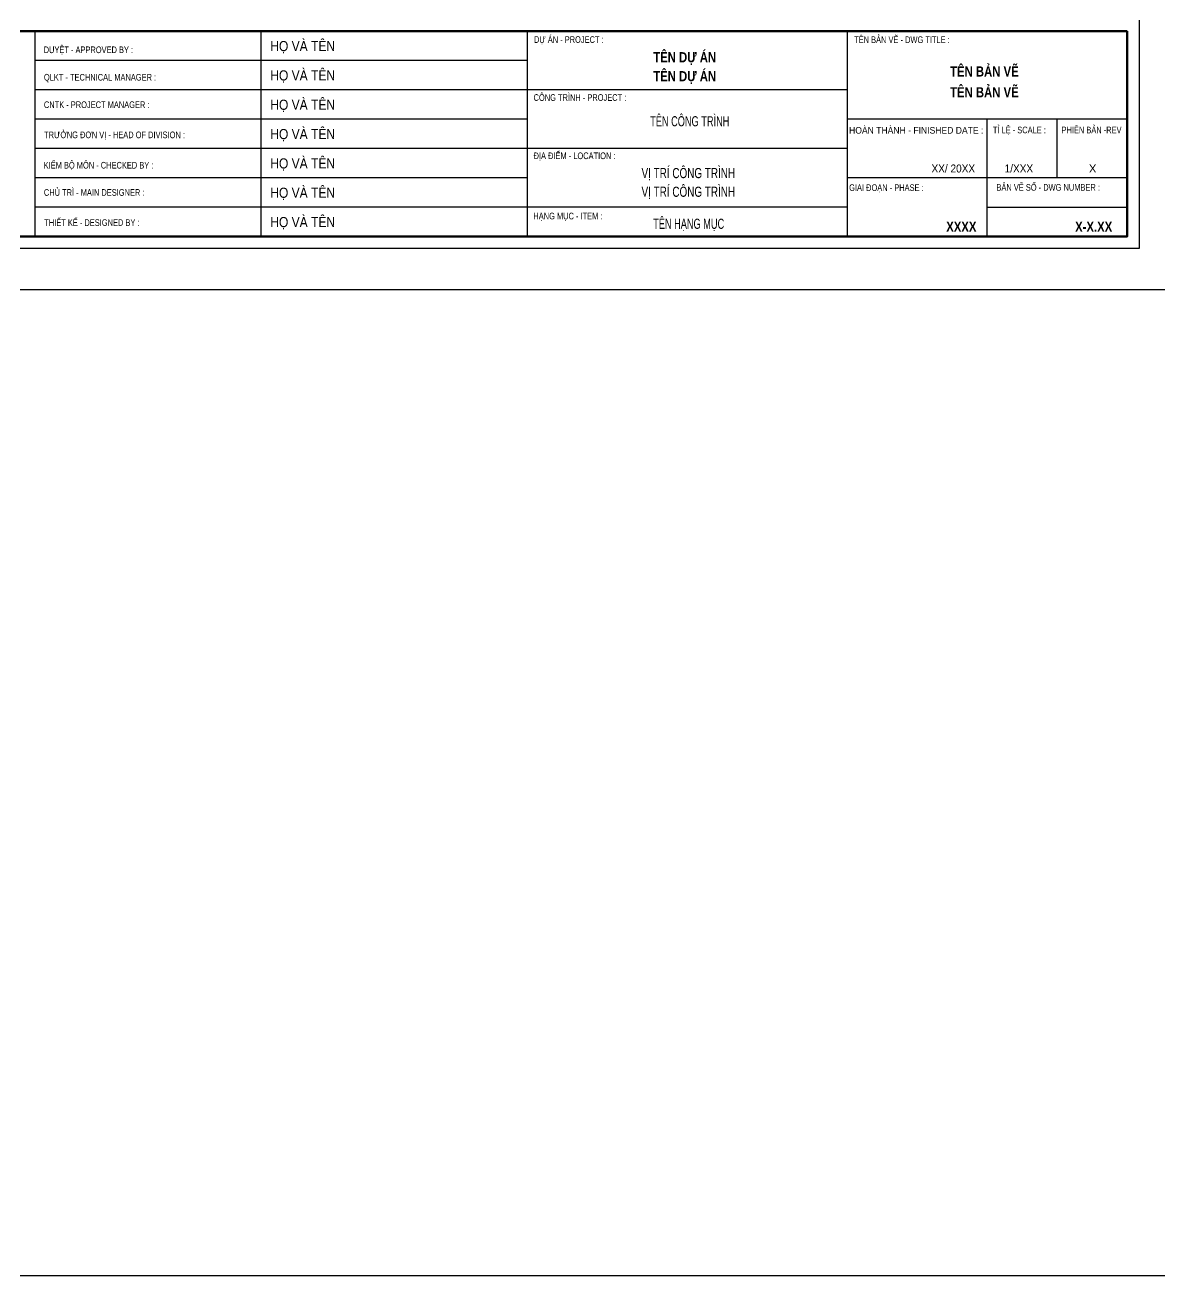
# Model space of a CAD drawing. Header units: millimetres. Extents: x 44 to 16922, y -171 to 5129.
# Drawn here: x 5825.9 to 6251.5, y 1440.9 to 1910 of the extents above; entities that cross this region are included whole.
import ezdxf
from ezdxf.enums import TextEntityAlignment as Align

# ---------------------------------------------------------------- set-up
doc = ezdxf.new("R2010")
doc.units = ezdxf.units.MM
doc.layers.add('CDC -TEXT KHUNG', color=7, linetype='Continuous', lineweight=15)
doc.layers.add('CDC-KHUNGTEN', color=7, linetype='Continuous')
doc.styles.add('Arial', font='arial.ttf', dxfattribs={"width": 0.9, "height": 525})
doc.styles.add('Arial_B_3', font='arialbd.ttf', dxfattribs={"width": 0.75, "height": 3})
doc.styles.add('KT CDC', font='arial.ttf', dxfattribs={"width": 0.85, "height": 200})

msp = doc.modelspace()

# ---------------------------------------------------------------- linework, layer by layer
msp.add_lwpolyline([(4917.03, 3740.45), (8533.52, 3740.45), (8533.52, 1440.89), (4917.03, 1440.89)], close=True)
at = {"layer": 'CDC-KHUNGTEN', "color": 255, "lineweight": 60}
msp.add_line((6239.25, 1907.74), (5120.75, 1907.74), dxfattribs=at)
at = {"layer": 'CDC-KHUNGTEN', "lineweight": 25}
for p, q in [((5829.59, 1907.74), (5829.59, 1830.74)), ((6014.25, 1907.74), (6014.25, 1830.74)), ((6134.25, 1907.74), (6134.25, 1830.74)), ((6014.25, 1896.74), (5829.59, 1896.74)), ((6014.25, 1885.74), (5829.59, 1885.74)), ((6134.25, 1885.74), (6014.25, 1885.74)), ((6014.25, 1874.74), (5829.59, 1874.74)), ((6239.25, 1874.74), (6134.25, 1874.74)), ((6186.75, 1830.74), (6186.75, 1874.74)), ((6213, 1852.74), (6213, 1874.74)), ((6014.25, 1863.74), (5829.59, 1863.74)), ((6134.25, 1863.74), (6014.25, 1863.74)), ((6014.25, 1852.74), (5829.59, 1852.74)), ((6239.25, 1852.74), (6134.25, 1852.74)), ((6014.25, 1841.74), (5829.59, 1841.74)), ((6134.25, 1841.74), (6014.25, 1841.74)), ((6186.98, 1841.74), (6239.25, 1841.74))]:
    msp.add_line(p, q, dxfattribs=at)
at = {"layer": 'CDC-KHUNGTEN'}
msp.add_line((5914.35, 1907.74), (5914.35, 1830.74), dxfattribs=at)
at = {"layer": 'CDC-KHUNGTEN', "color": 8}
msp.add_lwpolyline([(5116.25, 1826.24), (5116.25, 2636.24), (6243.75, 2636.24), (6243.75, 1826.24)], close=True, dxfattribs=at)
at = {"layer": 'CDC-KHUNGTEN', "color": 255, "lineweight": 60}
msp.add_lwpolyline([(6239.25, 1907.74), (6239.25, 1830.74), (6128.75, 1830.74), (5120.75, 1830.74), (5120.75, 1907.74)], dxfattribs=at)
at = {"layer": 'Defpoints', "color": 1, "ltscale": 0.2}
msp.add_lwpolyline([(5071.25, 1810.74), (5071.25, 2651.74), (6259.25, 2651.74), (6259.25, 1810.74), (5071.25, 1810.74)], close=True, dxfattribs=at)

# ---------------------------------------------------------------- texts
at = {"layer": 'CDC -TEXT KHUNG', "style": 'Arial_B_3', "width": 0.8}
for s, p in [('TÊN DỰ ÁN', (6073.26, 1896.01)), ('TÊN BẢN VẼ', (6185.65, 1890.67)), ('TÊN DỰ ÁN', (6073.26, 1888.9)), ('TÊN BẢN VẼ', (6185.65, 1882.88))]:
    msp.add_text(s, height=3.8, dxfattribs=at).set_placement(p, align=Align.CENTER)
for s, p in [('XXXX', (6182.67, 1832.46)), ('X-X.XX', (6233.6, 1832.45))]:
    msp.add_text(s, height=3.8, dxfattribs=at).set_placement(p, align=Align.RIGHT)
at = {"layer": 'CDC-KHUNGTEN'}
for s, height, style, width, p in [('HỌ VÀ TÊN', 3.8, 'KT CDC', 0.85, (5917.86, 1900.19)), ('DỰ ÁN - PROJECT :  ', 2.5, 'Arial', 0.8, (6016.74, 1903.29)), ('TÊN BẢN VẼ - DWG TITLE :', 2.5, 'Arial', 0.8, (6136.81, 1903.22)), ('DUYỆT - APPROVED BY :', 2.5, 'Arial', 0.8, (5832.88, 1899.45)), ('QLKT - TECHNICAL MANAGER :', 2.5, 'Arial', 0.8, (5832.98, 1889.15)), ('HỌ VÀ TÊN', 3.8, 'KT CDC', 0.85, (5917.86, 1889.19)), ('CNTK - PROJECT MANAGER :', 2.5, 'Arial', 0.8, (5832.98, 1878.85)), ('HỌ VÀ TÊN', 3.8, 'KT CDC', 0.85, (5917.86, 1878.19)), ('CÔNG TRÌNH - PROJECT :  ', 2.5, 'Arial', 0.8, (6016.59, 1881.55)), ('HỌ VÀ TÊN', 3.8, 'KT CDC', 0.85, (5917.86, 1867.19)), ('TỈ LỆ - SCALE :', 2.5, 'Arial', 0.8, (6188.84, 1869.38)), ('PHIÊN BẢN -REV', 2.5, 'Arial', 0.8, (6214.57, 1869.38)), ('TRƯỞNG ĐƠN VỊ - HEAD OF DIVISION :', 2.5, 'Arial', 0.8, (5833.05, 1867.55)), ('ĐỊA ĐIỂM - LOCATION :', 2.5, 'Arial', 0.8, (6016.59, 1859.7)), ('KIỂM BỘ MÔN - CHECKED BY :', 2.5, 'Arial', 0.8, (5832.89, 1856.16)), ('HỌ VÀ TÊN', 3.8, 'KT CDC', 0.85, (5917.86, 1856.19)), ('CHỦ TRÌ - MAIN DESIGNER :', 2.5, 'Arial', 0.8, (5832.96, 1845.95)), ('HỌ VÀ TÊN', 3.8, 'KT CDC', 0.85, (5917.86, 1845.19)), ('GIAI ĐOẠN - PHASE :', 2.5, 'Arial', 0.8, (6134.93, 1847.76)), ('BẢN VẼ SỐ - DWG NUMBER :', 2.5, 'Arial', 0.8, (6190.17, 1847.86)), ('HỌ VÀ TÊN', 3.8, 'KT CDC', 0.85, (5917.86, 1834.19)), ('HẠNG MỤC - ITEM : ', 2.5, 'Arial', 0.8, (6016.52, 1837.1)), ('THIẾT KẾ - DESIGNED BY :', 2.5, 'Arial', 0.8, (5833.12, 1834.65))]:
    msp.add_text(s, height=height, dxfattribs=dict(at, style=style, width=width)).set_placement(p)
for s, style, width, p in [('TÊN CÔNG TRÌNH', 'KT CDC', 0.65, (6075.17, 1872.01)), ('VỊ TRÍ CÔNG TRÌNH', 'KT CDC', 0.7, (6074.63, 1852.57)), ('VỊ TRÍ CÔNG TRÌNH', 'KT CDC', 0.7, (6074.63, 1845.57)), ('TÊN HẠNG MỤC', 'Arial', 0.65, (6074.76, 1833.56))]:
    msp.add_text(s, height=3.8, dxfattribs=dict(at, style=style, width=width)).set_placement(p, align=Align.CENTER)
at = {"layer": 'CDC-KHUNGTEN', "style": 'Arial', "width": 0.920617}
msp.add_text('HOÀN THÀNH - FINISHED DATE :', height=2.5, dxfattribs=at).set_placement((6134.91, 1869.26), (6185.28, 1869.26), align=Align.FIT)
at = {"layer": 'CDC-KHUNGTEN', "style": 'Arial', "width": 0.9}
for s, p in [('XX/ 20XX', (6182.17, 1854.69)), ('1/XXX', (6203.93, 1854.69))]:
    msp.add_text(s, height=3, dxfattribs=at).set_placement(p, align=Align.RIGHT)
at = {"layer": 'CDC-KHUNGTEN', "style": 'KT CDC'}
msp.add_text('X', height=3, dxfattribs=at).set_placement((6227.65, 1854.69), align=Align.RIGHT)

doc.saveas('drawing.dxf')
